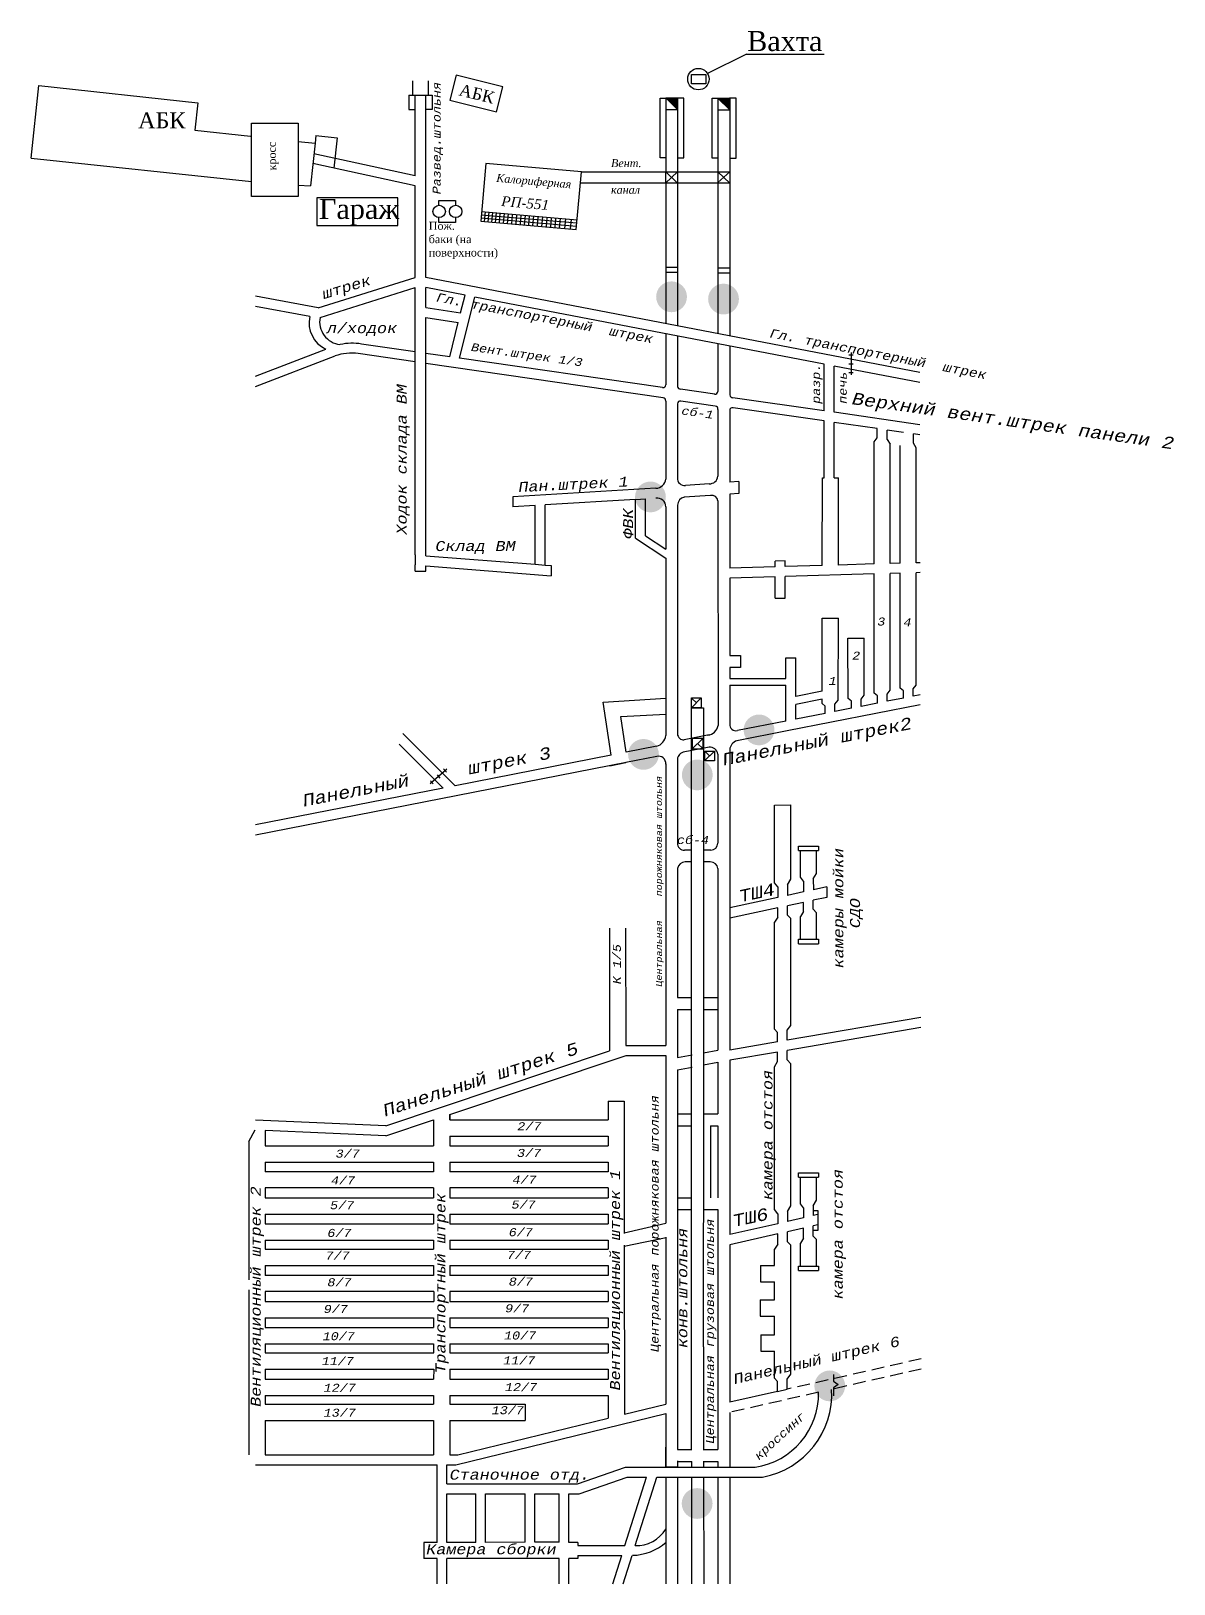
# Model space of a CAD drawing. Header units: millimetres. Extents: x 61 to 543, y 11 to 399.
# Drawn here: x 60.8 to 346.5, y 10.5 to 398.6 of the extents above; entities that cross this region are included whole.
import ezdxf

# ---------------------------------------------------------------- set-up
doc = ezdxf.new("R2010")
doc.units = ezdxf.units.MM
doc.linetypes.add('HIDDEN2', pattern=[4.7625, 3.175, -1.5875])
for name, color, linetype in [('Знаки подземные', 7, 'Continuous'), ('Надписи', 7, 'Continuous'), ('План', 7, 'Continuous'), ('Поверхн. объект', 7, 'Continuous'), ('ППЗ двери', 7, 'Continuous'), ('Раскраска позиций ПЛА', 7, 'Continuous'), ('Трубопроводы', 7, 'Continuous'), ('Усл. Обозначения', 7, 'Continuous')]:
    doc.layers.add(name, color=color, linetype=linetype)
doc.layers.add('ФЗ вода', color=1, linetype='Continuous', lineweight=40)
doc.styles.get("Standard").update_dxf_attribs({"font": 'ISOCP.SHX'})
doc.styles.add('TXTRUS', font='TXTRUS.shx', dxfattribs={"height": 2})

# ---------------------------------------------------------------- blocks, each defined once
blk = doc.blocks.new('Решетка')
at = {"layer": 'Усл. Обозначения'}
for p, q in [((1113.25, 569.85), (1114.36, 569.85)), ((1113.25, 567.63), (1114.36, 567.63)), ((1113.8, 570.41), (1113.8, 564.85)), ((1113.25, 565.41), (1114.36, 565.41))]:
    blk.add_line(p, q, dxfattribs=at)
blk = doc.blocks.new('Вент парус')
at = {"layer": 'Усл. Обозначения'}
for p, q in [((1113.71, 602.67), (1113.71, 601)), ((1113.71, 601), (1114.82, 600.17)), ((1114.82, 600.17), (1113.71, 599.34)), ((1113.71, 599.34), (1113.71, 597.39))]:
    blk.add_line(p, q, dxfattribs=at)

msp = doc.modelspace()

# ---------------------------------------------------------------- hatches: boundary and pattern name
at = {"layer": 'План'}
for points in [[(222.41, 381.93), (219.47, 381.93), (222.41, 379.01)], [(235.46, 381.88), (232.52, 381.88), (235.46, 378.96)]]:
    msp.add_hatch(color=0, dxfattribs=at).paths.add_polyline_path(points)
at = {"layer": 'ФЗ вода'}
h = msp.add_hatch(color=2, dxfattribs=at)
edge = h.paths.add_edge_path()
edge.add_arc((220.92, 332.23), 3.85, 0, 360)
h = msp.add_hatch(color=2, dxfattribs=at)
edge = h.paths.add_edge_path()
edge.add_arc((233.91, 331.67), 3.85, 0, 360)
h = msp.add_hatch(color=2, dxfattribs=at)
edge = h.paths.add_edge_path()
edge.add_arc((215.64, 282.21), 3.85, 0, 360)
h = msp.add_hatch(color=2, dxfattribs=at)
edge = h.paths.add_edge_path()
edge.add_arc((242.78, 223.98), 3.85, 0, 360)
h = msp.add_hatch(color=2, dxfattribs=at)
edge = h.paths.add_edge_path()
edge.add_arc((213.9, 217.87), 3.85, 0, 360)
h = msp.add_hatch(color=2, dxfattribs=at)
edge = h.paths.add_edge_path()
edge.add_arc((227.35, 212.73), 3.85, 0, 360)
h = msp.add_hatch(color=2, dxfattribs=at)
edge = h.paths.add_edge_path()
edge.add_arc((260.46, 60.04), 3.85, 0, 360)
h = msp.add_hatch(color=2, dxfattribs=at)
edge = h.paths.add_edge_path()
edge.add_arc((227.31, 30.65), 3.85, 0, 360)

# ---------------------------------------------------------------- linework, layer by layer
msp.add_line((235.45, 242.55), (238.11, 242.55))
at = {"layer": 'Знаки подземные'}
for p, q in [((252.66, 194.94), (257.66, 194.94)), ((252.66, 193.83), (252.66, 194.94)), ((257.66, 194.94), (257.66, 193.83)), ((252.66, 193.83), (257.66, 193.83)), ((252.63, 171.65), (257.63, 171.65)), ((252.63, 170.54), (252.63, 171.65)), ((257.63, 171.65), (257.63, 170.54)), ((252.63, 170.54), (257.63, 170.54)), ((252.66, 113.28), (257.66, 113.28)), ((252.66, 112.17), (252.66, 113.28)), ((257.66, 113.28), (257.66, 112.17)), ((252.66, 112.17), (257.66, 112.17)), ((256.36, 103.9), (257.47, 103.9)), ((257.47, 103.9), (257.47, 98.9)), ((257.47, 98.9), (256.36, 98.9)), ((252.63, 89.99), (257.63, 89.99)), ((252.63, 88.88), (252.63, 89.99)), ((257.63, 89.99), (257.63, 88.88)), ((252.63, 88.88), (257.63, 88.88))]:
    msp.add_line(p, q, dxfattribs=at)
at = {"layer": 'План'}
for p, q in [((156.27, 382.59), (156.27, 386.2)), ((160.16, 382.59), (160.16, 386.2)), ((155.22, 382.59), (159.49, 382.59)), ((155.22, 382.59), (155.22, 379.06)), ((156.81, 362.44), (156.81, 382.59)), ((159.49, 337.06), (159.49, 382.59)), ((159.49, 382.59), (161.1, 382.59)), ((161.1, 382.59), (161.1, 379.06)), ((155.22, 379.06), (156.83, 379.06)), ((161.1, 379.06), (159.49, 379.06)), ((156.81, 359.97), (131.25, 365.51)), ((156.81, 362.44), (131.51, 367.93)), ((222.41, 363.43), (219.4, 360.67)), ((219.47, 363.43), (222.41, 360.67)), ((235.46, 363.43), (232.49, 360.77)), ((232.52, 363.43), (235.46, 360.67)), ((156.81, 337.02), (156.81, 359.97)), ((132.58, 329.44), (156.81, 337.02)), ((133.06, 327.07), (156.81, 334.53)), ((156.81, 267.74), (156.81, 334.53)), ((159.49, 329.58), (159.49, 334.53)), ((132.58, 329.44), (116.95, 332.36)), ((167.95, 316.88), (171.76, 332.17)), ((168.2, 328.2), (169.31, 332.64)), ((130.5, 327.27), (116.95, 329.8)), ((159.49, 329.58), (168.2, 328.2)), ((159.49, 327.06), (167.6, 325.78)), ((159.49, 267.53), (159.49, 327.06)), ((165.48, 317.23), (167.6, 325.78)), ((116.95, 312.43), (134.47, 319.18)), ((116.95, 309.8), (136.84, 317.47)), ((218.81, 307.01), (159.49, 315.59)), ((218.65, 309.55), (167.95, 316.88)), ((259.04, 303.71), (259.04, 315.4)), ((261.53, 303.36), (261.53, 314.93)), ((259.04, 303.71), (236.23, 307.01)), ((259.04, 301.2), (236.28, 304.49)), ((261.53, 286.98), (261.53, 300.84)), ((272.33, 296.95), (272.33, 299.28)), ((274.82, 296.59), (274.82, 298.92)), ((271.53, 296.01), (272.33, 296.95)), ((271.53, 265.48), (271.53, 296.01)), ((274.82, 296.59), (275.59, 295.42)), ((275.59, 265.55), (275.59, 295.42)), ((278.02, 265.67), (278.02, 295.07)), ((281.36, 295.64), (281.36, 297.98)), ((282.08, 294.48), (281.36, 295.64)), ((282.09, 265.74), (282.08, 294.48)), ((237.73, 286.04), (237.73, 283.1)), ((258.61, 286.98), (259.04, 286.98)), ((261.53, 286.98), (262.62, 286.98)), ((262.61, 265.18), (262.62, 286.98)), ((181.23, 282.26), (181.23, 279.76)), ((186.84, 265.37), (186.81, 280.09)), ((189.34, 265.17), (189.34, 280.24)), ((211.93, 271.93), (211.93, 281.58)), ((214.42, 272.53), (214.42, 281.72)), ((232.51, 281.25), (232.54, 225.09)), ((211.93, 271.93), (219.46, 266.87)), ((214.42, 272.53), (219.47, 269.13)), ((156.81, 263.66), (156.81, 265.25)), ((159.49, 267.53), (186.83, 265.37)), ((159.49, 265.03), (190.82, 262.53)), ((159.49, 263.66), (159.49, 265.01)), ((189.34, 265.17), (190.82, 265.05)), ((190.82, 265.05), (190.82, 262.53)), ((246.82, 264.73), (246.82, 266.19)), ((249.31, 264.8), (249.31, 266.27)), ((283.05, 265.77), (282.09, 265.74)), ((156.83, 263.66), (159.53, 263.66)), ((246.82, 256.95), (246.82, 262.26)), ((249.31, 256.95), (249.31, 262.33)), ((278.02, 263.15), (275.59, 263.08)), ((278.02, 234.41), (278.02, 263.15)), ((283.05, 263.3), (282.08, 263.27)), ((246.82, 256.95), (249.31, 256.95)), ((258.54, 233.65), (258.58, 251.94)), ((258.58, 251.94), (262.64, 251.94)), ((262.6, 231.39), (262.61, 251.94)), ((264.99, 246.92), (269.04, 246.92)), ((238.11, 242.55), (238.11, 239.61)), ((249.46, 242), (251.95, 242)), ((249.46, 236.86), (249.46, 242)), ((251.95, 232.36), (251.95, 242)), ((235.45, 236.86), (249.46, 236.86)), ((235.45, 235.13), (249.46, 235.13)), ((249.46, 226.18), (249.46, 235.13)), ((272.36, 232.48), (271.53, 233.14)), ((274.79, 232.96), (275.59, 233.93)), ((278.85, 233.75), (278.02, 234.41)), ((281.28, 234.23), (282.08, 235.21)), ((203.86, 230.95), (219.47, 231.9)), ((205.8, 217.66), (203.86, 230.95)), ((225.77, 229.5), (225.83, 229.5)), ((225.93, 193.9), (225.92, 229.53)), ((225.92, 229.53), (228.94, 229.48)), ((228.96, 193.89), (228.95, 229.49)), ((283.09, 230.26), (249.79, 223.73)), ((251.95, 226.67), (251.95, 230.34)), ((258.54, 230.59), (258.54, 231.63)), ((259.33, 229.93), (258.54, 230.59)), ((259.33, 228.12), (259.33, 229.93)), ((261.76, 230.41), (262.6, 231.39)), ((261.76, 228.59), (261.76, 230.41)), ((265.87, 229.4), (265.87, 231.21)), ((268.3, 231.69), (269.09, 232.66)), ((268.3, 229.87), (268.3, 231.69)), ((272.36, 230.67), (268.3, 229.87)), ((278.85, 231.94), (274.79, 231.15)), ((283.09, 232.77), (281.28, 232.42)), ((208.26, 227.33), (219.47, 227.94)), ((209.55, 218.39), (208.26, 227.33)), ((153.74, 223.1), (166.82, 210.02)), ((230.32, 222.72), (224.08, 221.5)), ((226.08, 221.96), (226.08, 219.25)), ((228.78, 221.96), (226.08, 219.25)), ((226.08, 221.96), (228.78, 221.96)), ((228.78, 219.25), (228.78, 221.96)), ((152.87, 220.43), (163.85, 209.44)), ((230.29, 219.65), (223.83, 218.4)), ((226.08, 219.25), (228.78, 219.25)), ((228.78, 219.25), (227.43, 220.6)), ((205.45, 215.01), (209.49, 215.82)), ((246.62, 185.75), (246.62, 205.21)), ((250.69, 186.67), (250.69, 205.22)), ((225.92, 157.09), (225.93, 190.67)), ((225.93, 190.67), (225.93, 193.9)), ((228.95, 157.04), (228.96, 190.86)), ((228.96, 190.86), (228.96, 193.89)), ((253.12, 187.22), (253.12, 193.83)), ((253.12, 193.83), (257.18, 193.83)), ((257.18, 188.14), (257.18, 193.83)), ((249.92, 185.29), (250.69, 186.67)), ((253.91, 186.19), (253.12, 187.22)), ((256.35, 186.74), (257.18, 188.14)), ((256.35, 186.74), (256.36, 184.01)), ((247.49, 184.74), (246.62, 185.75)), ((247.49, 184.74), (247.49, 182.1)), ((249.92, 185.29), (249.92, 182.62)), ((253.91, 186.19), (253.91, 183.48)), ((259.72, 184.73), (259.72, 182.13)), ((247.5, 177.16), (247.49, 179.5)), ((249.92, 177.71), (249.92, 180.02)), ((253.91, 178.61), (253.12, 177.39)), ((253.91, 178.61), (253.91, 180.88)), ((256.35, 179.17), (256.35, 181.4)), ((256.35, 179.17), (257.18, 178.31)), ((247.5, 177.16), (246.62, 175.92)), ((246.62, 149.22), (246.62, 175.92)), ((249.92, 177.71), (250.69, 176.84)), ((250.69, 150.14), (250.69, 176.84)), ((253.12, 171.65), (253.12, 177.39)), ((257.18, 171.65), (257.18, 178.31)), ((205.44, 174.43), (205.44, 143.78)), ((209.42, 174.43), (209.49, 145.11)), ((225.92, 168.72), (225.92, 174.43)), ((228.95, 168.78), (228.95, 174.43)), ((222.41, 157.09), (225.94, 157.09)), ((225.92, 153.62), (225.92, 157.02)), ((228.94, 157.09), (232.52, 157.09)), ((228.95, 153.21), (228.95, 157.04)), ((222.41, 154.12), (225.93, 154.12)), ((228.96, 154.12), (232.52, 154.12)), ((283.21, 152.14), (249.79, 146.41)), ((246.62, 149.22), (247.36, 148.36)), ((247.36, 146), (247.36, 148.36)), ((249.79, 148.91), (250.69, 150.14)), ((283.21, 149.62), (249.79, 143.89)), ((249.79, 146.41), (249.79, 148.91)), ((149.47, 125.05), (205.44, 143.78)), ((209.49, 145.11), (219.47, 145.11)), ((228.91, 143.29), (232.52, 143.95)), ((247.36, 146), (235.45, 143.95)), ((249.79, 141.57), (249.79, 143.89)), ((165.49, 127.89), (209.55, 142.62)), ((209.55, 142.62), (219.47, 142.62)), ((222.41, 142.1), (226.06, 142.77)), ((222.41, 139.05), (226.06, 139.73)), ((228.9, 140.26), (232.51, 140.92)), ((247.36, 143.48), (235.45, 141.44)), ((246.62, 139.81), (247.36, 141.13)), ((246.62, 104.09), (246.62, 139.81)), ((247.36, 141.13), (247.36, 143.48)), ((249.79, 141.57), (250.69, 140.54)), ((250.69, 105.01), (250.69, 140.54)), ((205.05, 131.24), (209.07, 131.24)), ((205.07, 131.24), (205.07, 126.53)), ((209.07, 131.24), (209.09, 98.11)), ((225.92, 119.51), (225.92, 131.85)), ((228.91, 69.78), (228.95, 131.88)), ((149.47, 125.05), (116.94, 126.49)), ((149.53, 122.56), (161.44, 126.54)), ((161.44, 126.54), (161.44, 120.03)), ((165.49, 126.53), (165.49, 127.89)), ((165.49, 126.53), (205.07, 126.53)), ((222.41, 128.02), (225.92, 128.02)), ((222.41, 125.04), (225.92, 125.04)), ((228.95, 128.02), (232.51, 128.02)), ((230.69, 125.04), (232.51, 125.04)), ((115.29, 121.12), (116.87, 124.01)), ((115.29, 121.12), (115.29, 86.57)), ((149.53, 122.56), (119.33, 123.9)), ((119.33, 123.9), (119.33, 120.03)), ((165.49, 122.46), (205.07, 122.46)), ((165.49, 122.46), (165.49, 120.03)), ((205.07, 122.46), (205.07, 120.03)), ((119.33, 120.03), (161.44, 120.03)), ((165.49, 120.03), (205.07, 120.03)), ((225.92, 69.78), (225.92, 119.51)), ((119.33, 115.97), (161.44, 115.97)), ((119.33, 115.97), (119.33, 113.54)), ((161.44, 113.54), (119.33, 113.54)), ((161.44, 115.97), (161.44, 113.54)), ((165.49, 115.97), (205.07, 115.97)), ((165.49, 115.97), (165.49, 113.54)), ((205.07, 113.54), (165.49, 113.54)), ((205.07, 115.97), (205.07, 113.54)), ((161.44, 109.5), (119.33, 109.5)), ((119.33, 109.5), (119.33, 107.01)), ((161.44, 109.5), (161.44, 107.01)), ((205.07, 109.5), (165.49, 109.5)), ((165.49, 109.5), (165.49, 107.01)), ((205.07, 109.5), (205.07, 107.01)), ((253.12, 105.56), (253.12, 112.17)), ((253.12, 112.17), (257.18, 112.17)), ((257.18, 106.48), (257.18, 112.17)), ((119.33, 107.01), (161.44, 107.01)), ((165.49, 107.01), (205.07, 107.01)), ((222.41, 107.07), (225.92, 107.07)), ((249.92, 103.62), (250.69, 105.01)), ((253.91, 104.53), (253.12, 105.56)), ((256.34, 105.08), (257.18, 106.48)), ((256.34, 105.08), (256.34, 102.59)), ((119.33, 102.94), (161.44, 102.94)), ((119.33, 102.94), (119.33, 100.51)), ((161.44, 102.94), (161.44, 100.51)), ((165.49, 102.94), (205.07, 102.94)), ((165.49, 102.94), (165.49, 100.51)), ((205.07, 102.94), (205.07, 100.51)), ((222.41, 104.09), (225.92, 104.09)), ((228.93, 104.09), (232.48, 104.09)), ((247.49, 103.07), (246.62, 104.09)), ((247.49, 103.07), (247.49, 100.58)), ((249.92, 103.62), (249.92, 101.13)), ((253.91, 102.04), (249.92, 101.13)), ((253.91, 104.53), (253.91, 102.04)), ((257.47, 102.84), (256.34, 102.59)), ((119.33, 100.51), (161.44, 100.51)), ((165.49, 100.51), (205.07, 100.51)), ((247.49, 100.58), (235.45, 97.84)), ((247.49, 98.03), (235.45, 95.3)), ((247.5, 95.5), (247.49, 98.03)), ((253.91, 99.49), (249.92, 98.58)), ((249.92, 96.04), (249.92, 98.58)), ((253.91, 96.95), (253.91, 99.49)), ((256.34, 97.5), (256.34, 100.04)), ((256.34, 97.5), (257.18, 96.65)), ((257.47, 100.3), (256.35, 100.04)), ((119.33, 96.45), (161.44, 96.45)), ((119.33, 96.45), (119.33, 94.21)), ((119.33, 94.21), (161.44, 94.21)), ((161.44, 96.45), (161.44, 94.21)), ((165.49, 96.45), (205.07, 96.45)), ((165.49, 96.45), (165.49, 94.21)), ((165.49, 94.21), (205.07, 94.21)), ((205.07, 96.45), (205.07, 94.21)), ((209.09, 95.23), (209.12, 52.95)), ((247.5, 95.5), (246.62, 94.25)), ((246.62, 90.12), (246.62, 94.25)), ((249.92, 96.04), (250.69, 95.17)), ((250.69, 62.93), (250.69, 95.17)), ((253.91, 96.95), (253.12, 95.73)), ((253.12, 89.99), (253.12, 95.73)), ((257.18, 89.99), (257.18, 96.65)), ((119.33, 90.14), (161.44, 90.14)), ((119.33, 90.14), (119.33, 87.64)), ((161.44, 90.14), (161.44, 87.64)), ((165.49, 90.14), (205.07, 90.14)), ((165.49, 90.14), (165.49, 87.64)), ((205.07, 90.14), (205.07, 87.64)), ((243.17, 90.12), (246.62, 90.12)), ((243.17, 90.12), (243.17, 86.05)), ((253.12, 89.99), (257.18, 89.99)), ((161.44, 87.64), (119.33, 87.64)), ((205.07, 87.64), (165.49, 87.64)), ((243.17, 86.05), (246.62, 86.05)), ((246.62, 81.55), (246.62, 86.05)), ((115.29, 84.08), (115.29, 42.83)), ((161.46, 83.59), (119.33, 83.59)), ((119.33, 83.59), (119.33, 81.1)), ((161.46, 83.59), (161.46, 81.1)), ((205.07, 83.59), (165.49, 83.59)), ((165.49, 83.59), (165.49, 81.1)), ((205.07, 83.59), (205.07, 81.1)), ((243.1, 81.55), (246.62, 81.55)), ((243.1, 81.55), (243.1, 77.48)), ((119.33, 81.1), (161.46, 81.1)), ((165.49, 81.1), (205.07, 81.1)), ((119.33, 77.04), (161.44, 77.04)), ((119.33, 77.04), (119.33, 74.61)), ((119.33, 74.61), (161.44, 74.61)), ((161.44, 77.04), (161.44, 74.61)), ((165.49, 77.04), (205.07, 77.04)), ((165.49, 77.04), (165.49, 74.61)), ((165.49, 74.61), (205.07, 74.61)), ((205.07, 77.04), (205.07, 74.61)), ((243.1, 77.48), (246.62, 77.48)), ((246.62, 72.82), (246.62, 77.48)), ((119.33, 70.54), (161.44, 70.54)), ((119.33, 70.54), (119.33, 68.3)), ((161.44, 70.54), (161.44, 68.3)), ((165.49, 70.54), (205.07, 70.54)), ((165.49, 70.54), (165.49, 68.3)), ((205.07, 70.54), (205.07, 68.3)), ((243.24, 72.82), (246.62, 72.82)), ((243.24, 72.82), (243.24, 68.76)), ((119.33, 68.3), (161.46, 68.3)), ((165.49, 68.3), (205.07, 68.3)), ((243.24, 68.76), (246.62, 68.76)), ((246.62, 62.01), (246.62, 68.76)), ((119.33, 64.24), (161.46, 64.24)), ((119.33, 64.24), (119.33, 61.74)), ((161.46, 64.24), (161.44, 61.74)), ((165.49, 64.24), (205.07, 64.24)), ((165.49, 64.24), (165.49, 61.74)), ((205.07, 64.24), (205.07, 61.74)), ((249.79, 61.7), (250.69, 62.93)), ((119.33, 61.74), (161.44, 61.74)), ((165.49, 61.74), (205.07, 61.74)), ((247.36, 58.65), (235.45, 55.95)), ((246.62, 62.01), (247.36, 61.15)), ((247.36, 58.65), (247.36, 61.15)), ((247.36, 58.65), (249.79, 59.2)), ((249.79, 59.2), (249.79, 61.7)), ((119.33, 57.68), (161.44, 57.68)), ((119.33, 57.68), (119.33, 55.44)), ((119.33, 55.44), (161.44, 55.44)), ((161.44, 57.68), (161.44, 55.44)), ((165.49, 57.68), (205.07, 57.68)), ((165.49, 57.68), (165.49, 55.44)), ((165.49, 55.44), (184.32, 55.44)), ((184.32, 55.45), (184.32, 51.37)), ((205.07, 57.68), (205.07, 51.97)), ((209.12, 52.95), (219.46, 55.47)), ((119.33, 51.37), (161.44, 51.38)), ((119.33, 51.37), (119.33, 42.83)), ((161.44, 51.38), (161.44, 42.84)), ((165.49, 51.38), (184.32, 51.38)), ((165.49, 51.38), (165.49, 42.84)), ((166.98, 40.34), (219.46, 53.11)), ((167.5, 42.82), (205.07, 51.97)), ((119.33, 42.83), (161.44, 42.84)), ((165.49, 42.82), (167.5, 42.82)), ((222.41, 44.13), (225.96, 44.13)), ((228.88, 44.13), (232.51, 44.13)), ((116.94, 40.34), (162.36, 40.34)), ((162.36, 20.93), (162.36, 40.34)), ((164.79, 40.34), (166.98, 40.34)), ((197.39, 35.53), (209.37, 39.72)), ((209.37, 39.72), (241.81, 39.71)), ((222.41, 41.16), (225.99, 41.16)), ((225.87, 41.16), (225.87, 39.63)), ((228.92, 41.22), (228.92, 39.75)), ((228.92, 41.16), (232.48, 41.16)), ((164.79, 35.53), (197.39, 35.53)), ((197.81, 33.04), (209.79, 37.23)), ((209.24, 20.12), (214.66, 37.23)), ((209.79, 37.23), (214.66, 37.23)), ((211.85, 20.12), (217.26, 37.23)), ((217.26, 37.23), (243.68, 37.27)), ((225.87, 37.26), (225.87, 10.54)), ((228.92, 37.26), (229.02, 10.54)), ((164.79, 20.94), (164.79, 33.04)), ((164.79, 33.04), (171.96, 33.04)), ((171.96, 20.94), (171.96, 33.04)), ((174.39, 20.94), (174.39, 33.04)), ((174.39, 33.04), (184.34, 33.04)), ((184.34, 20.95), (184.34, 33.04)), ((186.77, 20.96), (186.77, 33.04)), ((186.77, 33.04), (192.81, 33.04)), ((192.81, 20.96), (192.81, 33.04)), ((195.24, 33.04), (197.81, 33.04)), ((195.24, 20.94), (195.24, 33.04)), ((158.97, 20.93), (158.97, 16.9)), ((162.36, 20.93), (158.97, 20.93)), ((171.96, 20.94), (164.79, 20.94)), ((184.34, 20.95), (174.39, 20.94)), ((192.81, 20.96), (186.77, 20.96)), ((197.53, 20.94), (195.24, 20.94)), ((197.53, 20.12), (209.24, 20.12)), ((162.36, 16.9), (158.97, 16.9)), ((162.36, 10.54), (162.36, 16.9)), ((164.79, 10.54), (164.79, 16.9)), ((192.81, 16.9), (164.79, 16.9)), ((192.81, 10.54), (192.81, 16.9)), ((197.53, 16.9), (195.24, 16.9)), ((195.24, 10.54), (195.24, 16.9)), ((197.53, 17.64), (208.46, 17.64)), ((206.21, 10.54), (208.46, 17.64))]:
    msp.add_line(p, q, dxfattribs=at)
at = {"layer": 'План', "color": 0}
for p, q in [((218.03, 366.96), (218.03, 381.91)), ((218.03, 381.91), (219.5, 381.91)), ((219.47, 381.93), (219.47, 363.43)), ((219.47, 381.93), (222.41, 381.93)), ((219.47, 381.93), (222.41, 379.01)), ((223.98, 381.91), (222.38, 381.91)), ((222.41, 381.93), (222.41, 363.43)), ((223.98, 366.96), (223.98, 381.91)), ((231.08, 366.92), (231.08, 381.86)), ((231.08, 381.86), (232.55, 381.86)), ((232.52, 381.88), (235.46, 378.96)), ((232.52, 381.88), (235.46, 381.88)), ((232.52, 381.88), (232.52, 363.43)), ((237.03, 381.86), (235.43, 381.86)), ((235.46, 381.88), (235.46, 322.47)), ((237.03, 366.92), (237.03, 381.86)), ((219.47, 379.01), (222.41, 379.01)), ((232.52, 378.96), (235.46, 378.96)), ((219.5, 366.96), (218.03, 366.96)), ((222.38, 366.96), (223.98, 366.96)), ((232.55, 366.92), (231.08, 366.92)), ((235.43, 366.92), (237.03, 366.92)), ((219.47, 360.67), (219.47, 325.54)), ((222.41, 360.67), (222.41, 324.97)), ((232.52, 360.67), (232.52, 323.03)), ((282.98, 313.34), (159.49, 337.06)), ((169.31, 332.64), (159.49, 334.53)), ((259.04, 315.4), (171.76, 332.17)), ((219.47, 323), (219.47, 310.21)), ((222.41, 322.44), (222.4, 309.84)), ((156.81, 318.49), (143.43, 320.42)), ((232.52, 320.5), (232.52, 308.55)), ((235.46, 319.93), (235.46, 307.7)), ((156.81, 315.97), (142.61, 318.03)), ((165.48, 317.23), (159.49, 318.1)), ((282.99, 310.8), (261.53, 314.93)), ((231.7, 307.9), (223.19, 309.14)), ((219.47, 306.19), (219.47, 286.68)), ((222.41, 305.5), (222.4, 287)), ((231.85, 304.91), (223.23, 306.16)), ((232.52, 304.07), (232.52, 287.37)), ((235.45, 303.83), (235.45, 285.88)), ((283, 300.25), (261.53, 303.36)), ((259.04, 286.98), (259.04, 301.2)), ((272.33, 299.28), (261.53, 300.84)), ((278.87, 298.34), (274.82, 298.92)), ((283, 297.74), (281.36, 297.98)), ((217.01, 284.38), (181.23, 282.26)), ((230.29, 285.51), (224.43, 285.1)), ((237.73, 286.04), (235.45, 285.88)), ((258.58, 265.07), (258.61, 286.98)), ((186.81, 280.09), (181.23, 279.76)), ((211.93, 281.58), (189.34, 280.24)), ((219.47, 279.77), (219.47, 269.13)), ((222.4, 280.16), (222.4, 222.99)), ((230.68, 282.6), (224.11, 282.14)), ((237.73, 283.09), (235.45, 282.93)), ((235.45, 282.93), (235.45, 264.4)), ((219.46, 266.87), (219.47, 231.9)), ((246.82, 264.73), (235.45, 264.4)), ((249.31, 266.27), (246.82, 266.19)), ((258.58, 265.07), (249.31, 264.8)), ((271.53, 265.48), (262.61, 265.18)), ((278.02, 265.67), (275.59, 265.55)), ((246.82, 262.26), (235.45, 261.94)), ((235.45, 261.94), (235.45, 242.55)), ((271.53, 262.97), (249.31, 262.33)), ((271.53, 233.14), (271.53, 262.97)), ((275.59, 233.93), (275.59, 263.08)), ((282.08, 235.21), (282.08, 263.27)), ((265.03, 231.87), (264.99, 246.92)), ((269.09, 232.66), (269.09, 246.92)), ((235.45, 239.61), (235.45, 236.86)), ((238.11, 239.61), (235.45, 239.61)), ((235.45, 235.13), (235.45, 225.43)), ((258.54, 233.65), (251.95, 232.36)), ((274.79, 231.15), (274.79, 232.96)), ((278.85, 231.94), (278.85, 233.75)), ((281.28, 232.42), (281.28, 234.23)), ((258.54, 231.63), (251.95, 230.34)), ((265.87, 229.4), (261.76, 228.59)), ((265.87, 231.21), (265.03, 231.87)), ((272.36, 230.67), (272.36, 232.48)), ((219.47, 227.94), (219.48, 222.57)), ((249.46, 226.18), (237.37, 223.81)), ((259.33, 228.12), (251.95, 226.67)), ((249.79, 223.73), (237.27, 221.28)), ((205.8, 217.66), (166.82, 210.02)), ((217.2, 219.89), (209.55, 218.39)), ((232.52, 217.96), (232.52, 195.7)), ((235.45, 219), (235.45, 179.5)), ((209.6, 215.84), (116.95, 197.72)), ((217.21, 217.33), (209.49, 215.82)), ((219.48, 215.47), (219.47, 145.11)), ((222.4, 216.27), (222.4, 195.7)), ((163.85, 209.44), (116.95, 200.26)), ((225.94, 193.93), (224.18, 193.93)), ((225.97, 191), (224.33, 191)), ((230.6, 191), (228.9, 191)), ((230.71, 193.93), (228.95, 193.93)), ((222.41, 189.33), (222.41, 157.09)), ((232.52, 189.33), (232.52, 157.09)), ((253.91, 183.48), (249.92, 182.62)), ((259.72, 184.73), (256.36, 184.01)), ((247.49, 182.1), (235.45, 179.5)), ((247.49, 179.5), (235.45, 176.91)), ((253.91, 180.88), (249.92, 180.02)), ((259.72, 182.13), (256.35, 181.4)), ((235.45, 176.91), (235.45, 143.95)), ((222.41, 154.12), (222.41, 142.1)), ((232.52, 154.12), (232.52, 143.95)), ((219.47, 142.62), (219.47, 100.67)), ((232.51, 140.92), (232.51, 128.02)), ((235.45, 141.44), (235.45, 97.84)), ((222.41, 139.05), (222.41, 128.02)), ((230.69, 125.04), (230.69, 107.07)), ((232.51, 125.04), (232.51, 107.07)), ((222.41, 104.09), (222.41, 44.13)), ((232.48, 104.09), (232.51, 44.13)), ((219.47, 97.19), (219.46, 55.47)), ((235.45, 95.3), (235.45, 55.95)), ((219.46, 53.11), (219.46, 39.72)), ((235.45, 53.4), (235.45, 39.72)), ((164.79, 35.53), (164.79, 40.34)), ((222.41, 41.16), (222.41, 39.72)), ((232.48, 41.16), (232.48, 39.72)), ((219.46, 37.23), (219.45, 24.21)), ((222.41, 37.23), (222.41, 10.54)), ((232.48, 37.23), (232.51, 10.54)), ((235.45, 37.23), (235.45, 10.54)), ((197.53, 20.94), (197.53, 20.12)), ((219.46, 20.89), (219.46, 10.54)), ((197.53, 17.64), (197.53, 16.9)), ((208.82, 10.54), (211.06, 17.64))]:
    msp.add_line(p, q, dxfattribs=at)
at = {"layer": 'План', "color": 111}
msp.add_line((219.47, 231.9), (219.47, 227.94), dxfattribs=at)
at = {"layer": 'План', "color": 0, "linetype": 'HIDDEN2'}
msp.add_line((283.32, 66.81), (249.79, 59.2), dxfattribs=at)
at = {"layer": 'План', "linetype": 'HIDDEN2'}
for p, q in [((283.33, 64.26), (260.92, 59.18)), ((257.65, 58.44), (235.45, 53.4))]:
    msp.add_line(p, q, dxfattribs=at)
at = {"layer": 'План'}
for points in [[(225.93, 231.97), (228.35, 231.97), (228.35, 229.54), (225.93, 229.54)], [(229.2, 218.71), (231.62, 218.71), (231.62, 216.28), (229.2, 216.28)]]:
    msp.add_lwpolyline(points, close=True, dxfattribs=at)
for centre, radius, start, end in [((137.52, 325.7), 7.2, 167.3591, 244.965), ((138.76, 326.03), 5.8, 169.7427, 262.901), ((141.08, 307.54), 13.09, 79.6439, 103.3934), ((140.9, 305.56), 12.58, 82.193, 108.8737), ((218.78, 310.23), 0.694, 259.2835, 358.482), ((218.69, 306.24), 0.785, 356.016, 80.7162), ((223.26, 310.01), 0.878, 191.5997, 265.6364), ((231.79, 308.63), 0.73, 262.2632, 354.0366), ((236.29, 307.86), 0.852, 191.0101, 265.8437), ((223.09, 305.5), 0.68, 77.8265, 179.939), ((231.77, 304.16), 0.756, 353.1678, 84.0328), ((236.13, 303.83), 0.68, 77.8265, 179.939), ((230.43, 287.61), 2.1, 266.1283, 353.4797), ((216.94, 286.92), 2.54, 271.7428, 354.4409), ((224.14, 286.83), 1.75, 174.5458, 279.3982), ((217.37, 279.81), 2.1, 358.888, 99.8233), ((224.48, 280.09), 2.08, 100.1503, 177.9438), ((230.9, 280.97), 1.64, 9.7321, 97.4678), ((237, 225.32), 1.55, 175.9429, 283.8294), ((216.31, 222.95), 3.19, 286.1717, 353.1049), ((223.93, 223.03), 1.53, 181.1631, 275.5981), ((229.58, 225.64), 3.01, 277.9396, 349.4239), ((237.92, 218.9), 2.46, 105.174, 177.8896), ((217.68, 215.59), 1.81, 355.1743, 105.1149), ((224.34, 216.51), 1.96, 105.1897, 186.8781), ((230.54, 217.68), 1.99, 8.1994, 97.1766), ((224.02, 195.55), 1.63, 174.615, 275.7774), ((230.67, 195.78), 1.85, 271.2894, 357.5915), ((224.34, 189.05), 1.94, 90.1839, 171.8002), ((230.6, 189.05), 1.94, 8.1998, 89.8161), ((239.09, 58.08), 18.57, 278.4171, 1.1219), ((239.89, 57.99), 21.07, 280.3793, 3.2362), ((210.89, 30.83), 13.13, 271.1291, 311.1788)]:
    msp.add_arc(centre, radius, start, end, dxfattribs=at)
at = {"layer": 'Поверхн. объект'}
for p, q in [((239.61, 392.83), (229.9, 388.07)), ((239.61, 392.83), (259.03, 392.83)), ((60.83, 366.87), (62.78, 385.01)), ((62.78, 385.01), (102.49, 380.72)), ((102.49, 380.72), (101.75, 373.84)), ((101.75, 373.84), (115.71, 372.34)), ((127.61, 371.05), (131.8, 370.6)), ((131.8, 370.6), (130.65, 359.96)), ((132.01, 372.54), (131.8, 370.6)), ((132.01, 372.54), (137.33, 372)), ((137.33, 372), (136.5, 364.38)), ((60.83, 366.87), (115.93, 361.02)), ((198.38, 363.43), (235.46, 363.43)), ((127.61, 360.16), (130.65, 359.96)), ((235.46, 360.67), (198.19, 360.67)), ((162.75, 356.28), (166.8, 356.28)), ((162.75, 355.12), (162.75, 356.28)), ((166.8, 356.28), (166.95, 356.28)), ((166.95, 356.28), (166.95, 355.12)), ((173.42, 353.51), (197.33, 351.48)), ((174.31, 353.44), (174.09, 351.08)), ((175.23, 353.36), (175.01, 351)), ((176.15, 353.28), (175.93, 350.92)), ((177.06, 353.2), (176.84, 350.84)), ((162.75, 350.76), (162.75, 352.02)), ((166.95, 350.76), (162.75, 350.76)), ((166.95, 352.02), (166.95, 350.76)), ((173.28, 351.93), (197.19, 349.9)), ((173.35, 352.72), (197.25, 350.69)), ((178.01, 353.12), (177.79, 350.76)), ((179.05, 353.03), (178.83, 350.66)), ((180.05, 352.93), (179.83, 350.57)), ((181.1, 352.84), (180.88, 350.48)), ((182.19, 352.76), (181.97, 350.4)), ((183.27, 352.66), (183.05, 350.29)), ((184.31, 352.56), (184.09, 350.2)), ((185.35, 352.47), (185.13, 350.11)), ((186.4, 352.38), (186.18, 350.02)), ((187.51, 352.29), (187.29, 349.92)), ((188.62, 352.18), (188.4, 349.82)), ((189.77, 352.09), (189.55, 349.73)), ((190.84, 351.99), (190.62, 349.62)), ((191.93, 351.91), (191.71, 349.54)), ((193.08, 351.8), (192.86, 349.44)), ((194.37, 351.69), (194.15, 349.32)), ((195.79, 351.56), (195.57, 349.2))]:
    msp.add_line(p, q, dxfattribs=at)
for points in [[(165.5, 381.4), (177.18, 378.42), (178.77, 384.67), (167.09, 387.64)], [(115.93, 375.61), (127.61, 375.61), (127.61, 357.27), (115.93, 357.27)], [(173.21, 351.16), (197.11, 349.06), (198.38, 363.43), (174.48, 365.54)], [(132.29, 350.04), (152.48, 350.04), (152.48, 356.93), (132.29, 356.93)]]:
    msp.add_lwpolyline(points, close=True, dxfattribs=at)
for centre, radius in [((227.63, 386.63), 2.68), ((162.83, 353.57), 1.55), ((166.96, 353.57), 1.55)]:
    msp.add_circle(centre, radius, dxfattribs=at)
at = {"layer": 'ППЗ двери'}
for p, q in [((222.41, 339.59), (219.49, 339.59)), ((222.41, 338.33), (219.55, 338.33)), ((235.47, 339.41), (232.56, 339.41)), ((235.47, 338.15), (232.61, 338.15))]:
    msp.add_line(p, q, dxfattribs=at)
msp.add_arc((212.21, 28.57), 8.43, 267.4595, 329.1712, dxfattribs=at)
at = {"layer": 'Раскраска позиций ПЛА', "color": 43}
for p, q in [((211.93, 281.58), (214.42, 281.72)), ((186.84, 265.37), (189.34, 265.17))]:
    msp.add_line(p, q, dxfattribs=at)
at = {"layer": 'Раскраска позиций ПЛА'}
for p, q in [((156.81, 267.74), (156.81, 265.25)), ((228.35, 231.97), (225.92, 229.53)), ((225.94, 231.96), (227.12, 230.74)), ((231.62, 218.71), (229.19, 216.27)), ((229.21, 218.7), (230.4, 217.48)), ((246.62, 205.21), (250.69, 205.22)), ((225.92, 131.85), (225.92, 153.62)), ((228.95, 131.88), (228.95, 153.21)), ((219.47, 142.62), (219.47, 100.67)), ((222.41, 138.49), (222.41, 118.98)), ((165.49, 127.89), (165.49, 126.53)), ((222.41, 118.98), (222.41, 44.13)), ((209.06, 98.27), (219.52, 100.74)), ((209.06, 94.97), (219.53, 97.11)), ((225.92, 44.18), (225.92, 69.78)), ((228.91, 69.78), (228.91, 44.01)), ((219.46, 39.72), (219.47, 44.71)), ((222.41, 39.72), (219.46, 39.72)), ((222.41, 41.32), (222.41, 39.72)), ((222.41, 41.23), (222.41, 39.72))]:
    msp.add_line(p, q, dxfattribs=at)
at = {"layer": 'Раскраска позиций ПЛА', "color": 111}
for p, q in [((205.45, 215.01), (209.49, 215.82)), ((219.45, 24.21), (219.46, 20.89))]:
    msp.add_line(p, q, dxfattribs=at)
at = {"layer": 'Раскраска позиций ПЛА', "color": 21}
for p, q in [((235.45, 179.5), (235.45, 176.91)), ((232.52, 157.09), (232.52, 154.12)), ((232.52, 157.09), (232.52, 154.12)), ((238.31, 143.96), (238.31, 143.96)), ((222.41, 128.02), (222.41, 125.04)), ((222.41, 107.07), (222.41, 104.09)), ((228.92, 39.75), (228.94, 39.67))]:
    msp.add_line(p, q, dxfattribs=at)
at = {"layer": 'Раскраска позиций ПЛА', "color": 151}
msp.add_line((247.36, 58.65), (249.79, 59.2), dxfattribs=at)
at = {"layer": 'Раскраска позиций ПЛА', "lineweight": -2}
msp.add_lwpolyline([(225.91, 387.75), (229.52, 387.75), (229.52, 385.46), (225.91, 385.46)], close=True, dxfattribs=at)
at = {"layer": 'Трубопроводы'}
for p, q in [((219.4, 363.36), (219.4, 360.64)), ((222.4, 363.36), (222.4, 360.64)), ((232.49, 363.5), (232.49, 360.77))]:
    msp.add_line(p, q, dxfattribs=at)

# ---------------------------------------------------------------- block references
at = {"layer": 'Усл. Обозначения'}
for name, p in [('Решетка', (-848.03, -252.12)), ('Вент парус', (-852.3, -539.8))]:
    msp.add_blockref(name, p, dxfattribs=at)
at = {"layer": 'Усл. Обозначения', "rotation": 311.6535076114782}
msp.add_blockref('Решетка', (-1001.72, 667.31), dxfattribs=at)

# ---------------------------------------------------------------- texts
at = {"layer": 'Надписи', "style": 'TXTRUS'}
for s, insert, char_height, width, attachment_point, rotation in [('{\\fCourier New|b0|i1|c204|p49;Развед.штольня}', (161.19, 357.85), 2, 46.7, 1, 90), ('{\\fCourier New|b0|i1|c204|p49;штрек}', (133.29, 334.05), 2.5, 21.6, 1, 17), ('{\\fCourier New|b0|i1|c204|p49;Гл. транспортерный  штрек}', (162.37, 333.26), 2.2, 67.6, 1, 349), ('{\\fCourier New|b0|i1|c204|p49;Гл. транспортерный  штрек}', (245.72, 324.28), 2.2, 67.6, 1, 349), ('{\\fCourier New|b0|i1|c204|p49;Вент.штрек 1/3}', (171, 320.71), 2, 52.1, 1, 352), ('{\\fCourier New|b0|i1|c204|p49;разр.\\P\\Pпечь}', (256.04, 305.49), 2, 11.511, 1, 90), ('{\\fCourier New|b0|i1|c204|p49;Ходок склада ВМ}', (152.21, 272.81), 2.5, 45.8893, 1, 90), ('{\\fCourier New|b0|i1|c204|p49;Верхний вент.штрек панели 2}', (266.31, 308.37), 3, 97.4, 1, 352), ('{\\fCourier New|b0|i1|c204|p49;сб-1}', (223.58, 304.82), 2, 9.9044, 1, 352), ('{\\fCourier New|b0|i1|c204|p49;Пан.штрек 1}', (182.56, 285.91), 2.5, 38, 1, 3), ('{\\fCourier New|b0|i1|c204|p49;ФВК}', (208.82, 271.78), 2.5, 10.6517, 1, 90), ('{\\fCourier New|b0|i1|c204|p49;Панельный штрек2}', (233.39, 218.02), 3, 121.7, 1, 11), ('{\\fCourier New|b0|i1|c204|p49;Панельный     штрек 3}', (128.45, 207.76), 3, 85, 1, 11), ('{\\fCourier New|b0|i1|c204|p49;Центральная    порожняковая штольня}', (217.01, 159.85), 1.5, 122.8904, 1, 90), ('{\\fCourier New|b0|i1|c204|p49;камеры мойки\\P    СДО }', (261.36, 164.4), 2.5, 35.9698, 1, 90), ('{\\fCourier New|b0|i1|c204|p49;ТШ4}', (237.49, 183.84), 3, 9.188, 1, 12), ('{\\fCourier New|b0|i1|c204|p49;К 1/5}', (206.25, 160.43), 2, 15.3781, 1, 90), ('{\\fCourier New|b0|i1|c204|p49;Панельный штрек 5}', (148.4, 130.18), 3, 74, 1, 18), ('{\\fCourier New|b0|i1|c204|p49;камера отстоя }', (243.64, 106.43), 2.5, 39.0672, 1, 90), ('{\\fCourier New|b0|i1|c204|p49;Центральная порожняковая штольня}', (215.67, 68.54), 2, 122.8904, 1, 90), ('{\\fCourier New|b0|i1|c204|p49;Вентиляционный штрек 1}', (205.54, 58.9), 2.5, 67.7, 1, 90), ('{\\fCourier New|b0|i1|c204|p49;камера отстоя }', (261.2, 81.68), 2.5, 43.2779, 1, 90), ('{\\fCourier New|b0|i1|c204|p49;Вентиляционный штрек 2}', (115.73, 54.81), 2.5, 67.7, 1, 90), ('{\\fCourier New|b0|i1|c204|p49;Транспортный штрек }', (161.9, 63.13), 2.5, 53.8159, 1, 90), ('{\\fCourier New|b0|i1|c204|p49;Центральная грузовая штольня}', (230.82, 73.73), 2, 128.3, 5, 90), ('{\\fCourier New|b0|i1|c204|p49;ТШ6}', (235.89, 102.69), 3, 11.0261, 1, 12), ('{\\fCourier New|b0|i1|c204|p49;конв.штольня }', (222.35, 69.47), 2.5, 43.2693, 1, 90), ('{\\fCourier New|b0|i1|c204|p49;Панельный штрек 6}', (236.13, 62.91), 2.5, 121.7, 1, 13), ('{\\fCourier New|b0|i1|c204|p49;кроссинг}', (241.37, 42.85), 2, 19.7797, 1, 42.3334)]:
    msp.add_mtext(s, dxfattribs=dict(at, insert=insert, char_height=char_height, width=width, attachment_point=attachment_point, rotation=rotation))
at = {"layer": 'Надписи', "attachment_point": 1, "style": 'TXTRUS'}
for s, insert, char_height, width in [('{\\fTimes New Roman|b0|i1|c204|p18;Вент.\\P\\Pканал}', (205.78, 366.65), 2, 15.1259), ('{\\fCourier New|b0|i1|c204|p49;л/ходок}', (134.77, 325.65), 2.5, 10.2), ('{\\fCourier New|b0|i1|c204|p49;Склад ВМ}', (161.88, 271.19), 2.5, 25.9148), ('{\\fCourier New|b0|i1|c204|p49;3}', (272.33, 252.07), 2, 4.2), ('{\\fCourier New|b0|i1|c204|p49;4}', (278.87, 251.89), 2, 4.2), ('{\\fCourier New|b0|i1|c204|p49;2}', (266.06, 243.55), 2, 3.7044), ('{\\fCourier New|b0|i1|c204|p49;1}', (260.18, 237.24), 2, 3.2444), ('{\\fCourier New|b0|i1|c204|p49;сб-4}', (222.26, 197.49), 2, 10.95), ('{\\fCourier New|b0|i1|c204|p49;2/7}', (182.36, 125.93), 2, 7.4), ('{\\fCourier New|b0|i1|c204|p49;3/7}', (136.95, 119.09), 2, 7.4), ('{\\fCourier New|b0|i1|c204|p49;3/7}', (182.29, 119.26), 2, 7.4), ('{\\fCourier New|b0|i1|c204|p49;4/7}', (135.8, 112.41), 2, 7.4), ('{\\fCourier New|b0|i1|c204|p49;4/7}', (181.14, 112.58), 2, 7.4), ('{\\fCourier New|b0|i1|c204|p49;5/7}', (135.57, 106.19), 2, 7.4), ('{\\fCourier New|b0|i1|c204|p49;5/7}', (180.91, 106.36), 2, 7.4), ('{\\fCourier New|b0|i1|c204|p49;6/7}', (134.88, 99.27), 2, 7.4), ('{\\fCourier New|b0|i1|c204|p49;6/7}', (180.22, 99.45), 2, 7.4), ('{\\fCourier New|b0|i1|c204|p49;7/7}', (134.43, 93.62), 2, 7.3847), ('{\\fCourier New|b0|i1|c204|p49;7/7}', (179.77, 93.79), 2, 7.3847), ('{\\fCourier New|b0|i1|c204|p49;8/7}', (134.89, 86.94), 2, 6.4619), ('{\\fCourier New|b0|i1|c204|p49;8/7}', (180.23, 87.11), 2, 6.4619), ('{\\fCourier New|b0|i1|c204|p49;9/7}', (133.97, 80.26), 2, 6.9233), ('{\\fCourier New|b0|i1|c204|p49;9/7}', (179.31, 80.43), 2, 6.9233), ('{\\fCourier New|b0|i1|c204|p49;10/7}', (179.06, 73.64), 2, 7.4), ('{\\fCourier New|b0|i1|c204|p49;10/7}', (133.72, 73.46), 2, 7.4), ('{\\fCourier New|b0|i1|c204|p49;11/7}', (133.49, 67.24), 2, 7.4), ('{\\fCourier New|b0|i1|c204|p49;11/7}', (178.83, 67.41), 2, 7.4), ('{\\fCourier New|b0|i1|c204|p49;12/7}', (133.96, 60.56), 2, 7.4), ('{\\fCourier New|b0|i1|c204|p49;12/7}', (179.29, 60.73), 2, 7.4), ('{\\fCourier New|b0|i1|c204|p49;13/7}', (133.96, 54.34), 2, 7.4), ('{\\fCourier New|b0|i1|c204|p49;13/7}', (175.97, 54.96), 2, 7.4), ('{\\fCourier New|b0|i1|c204|p49;Станочное отд.}', (165.44, 39.11), 2.5, 38.9)]:
    msp.add_mtext(s, dxfattribs=dict(at, insert=insert, char_height=char_height, width=width))
at = {"layer": 'Надписи', "color": 0, "insert": (159.6, 20.47), "char_height": 2.5, "width": 46.2, "attachment_point": 1, "style": 'TXTRUS'}
msp.add_mtext('{\\fCourier New|b0|i1|c204|p49;Камера сборки}', dxfattribs=at)
at = {"layer": 'Поверхн. объект', "color": 0, "attachment_point": 1}
for s, insert, char_height, width in [('{\\fTimes New Roman|b0|i0|c204|p18;Вахта}', (239.81, 398.65), 5, 20.4), ('{\\fTimes New Roman|b0|i0|c204|p18;АБК}', (87.58, 378.33), 4, 14.3567), ('{\\fTimes New Roman|b0|i0|c204|p18;Гараж}', (132.78, 356.7), 5, 20.4169)]:
    msp.add_mtext(s, dxfattribs=dict(at, insert=insert, char_height=char_height, width=width))
at = {"layer": 'Поверхн. объект', "color": 0}
for s, insert, char_height, width, attachment_point, rotation in [('{\\fTimes New Roman|b0|i0|c204|p18;АБК}', (168.3, 385.52), 3, 13.1217, 1, 346), ('{\\fTimes New Roman|b0|i0|c204|p18;кросс}', (121.37, 367.4), 2, 23, 5, 91), ('{\\fTimes New Roman|b0|i1|c204|p18;Калориферная}', (177.22, 362.97), 2, 23.6419, 1, 355), ('{\\fTimes New Roman|b0|i1|c204|p18;РП-551}', (178.5, 357.43), 2.5, 16, 1, 355)]:
    msp.add_mtext(s, dxfattribs=dict(at, insert=insert, char_height=char_height, width=width, attachment_point=attachment_point, rotation=rotation))
at = {"layer": 'Поверхн. объект', "insert": (160.22, 350.97), "char_height": 2, "width": 12.9265, "attachment_point": 1}
msp.add_mtext('{\\fTimes New Roman|b0|i0|c204|p18;Пож.\\Pбаки (на поверхности)}', dxfattribs=at)

doc.saveas('drawing.dxf')
